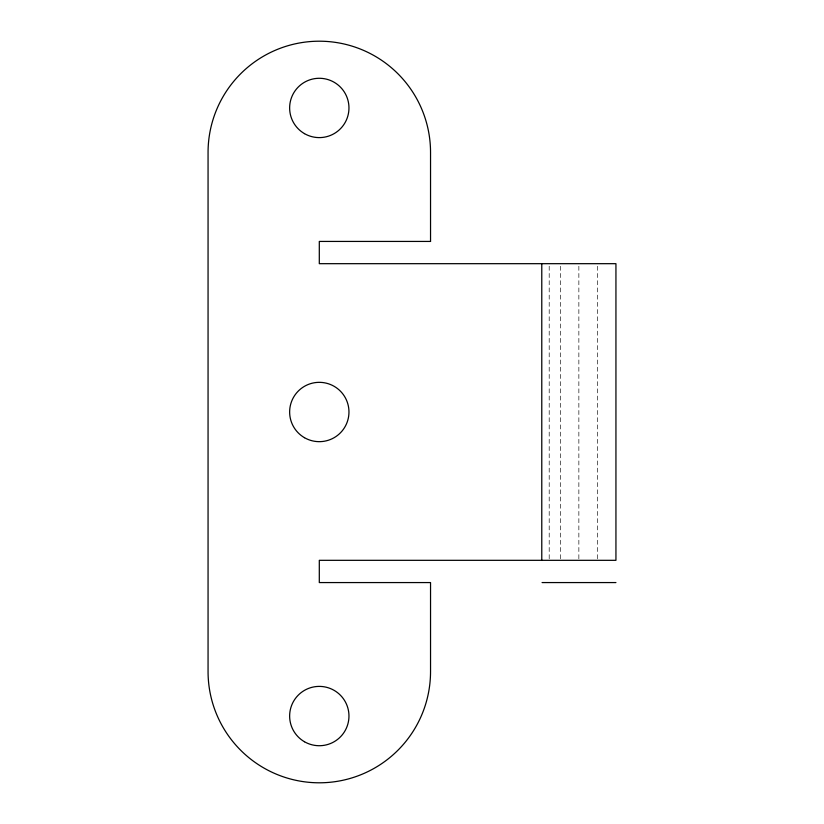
<?xml version="1.0" encoding="UTF-8"?>
<svg xmlns="http://www.w3.org/2000/svg" width="824" height="824" viewBox="0 0 824 824"><rect width="100%" height="100%" fill="white"/><g stroke="black" fill="none" stroke-linecap="round" stroke-linejoin="round"><path stroke-width="0.62" stroke-dasharray="4.12 3.09" d="M597.4 266.245L597.4 559.033M578.86 266.245L578.86 560.32M560.32 266.245L560.32 560.32M549.196 266.234L549.196 559.043"/><path stroke-width="1.24" d="M542.068 582.568L615.94 582.568M541.78 263.68L541.78 560.32M430.54 241.432L319.3 241.432L319.3 263.68L615.94 263.68L615.94 560.32L319.3 560.32L319.3 582.568L430.54 582.568L430.54 671.56A111.24 111.24 0 0 1 430.087 681.551A111.24 111.24 0 0 1 314.294 782.687A111.24 111.24 0 0 1 208.06 671.56L208.06 152.44A111.24 111.24 0 0 1 319.3 41.2A111.24 111.24 0 0 1 430.54 152.44L430.54 241.432M304.468 133.632A29.664 29.664 0 0 0 348.964 107.944A29.664 29.664 0 0 0 304.468 82.256A29.664 29.664 0 0 0 304.468 133.632M304.468 437.688A29.664 29.664 0 0 0 348.964 412A29.664 29.664 0 0 0 304.468 386.312A29.664 29.664 0 0 0 304.468 437.688M304.468 741.744A29.664 29.664 0 0 0 348.964 716.056A29.664 29.664 0 0 0 304.468 690.368A29.664 29.664 0 0 0 304.468 741.744"/></g></svg>
